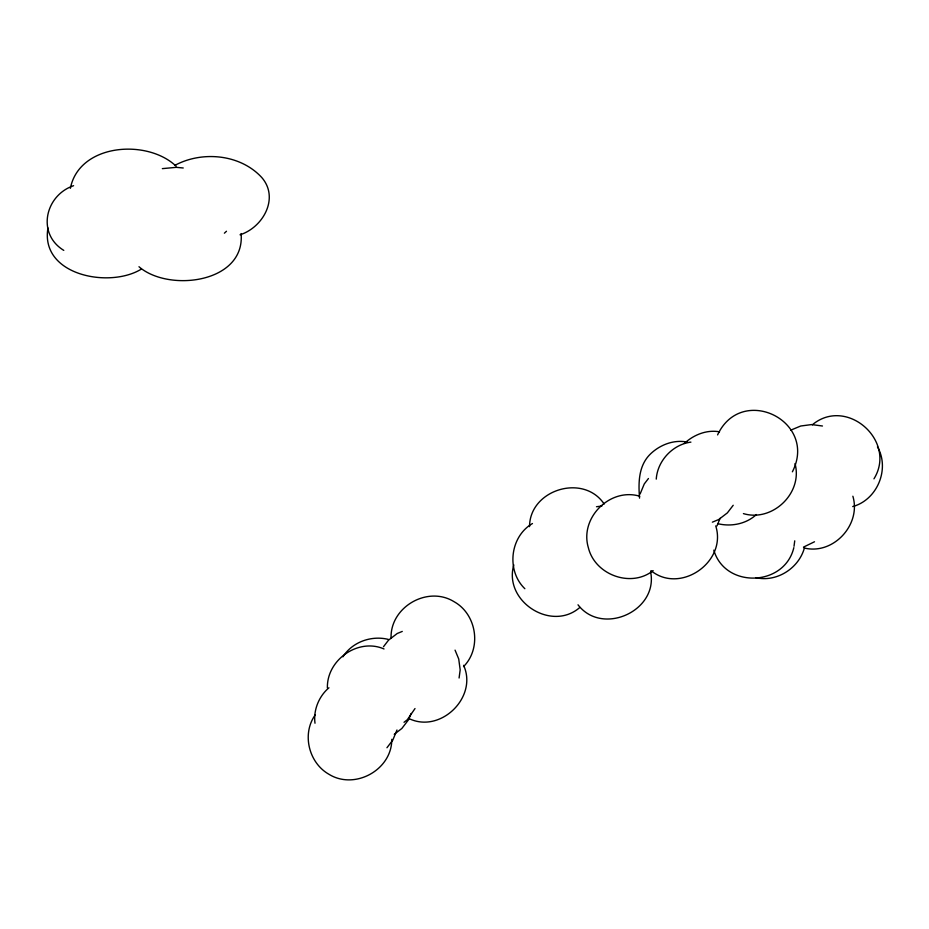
<?xml version="1.0" encoding="UTF-8"?>
<svg xmlns="http://www.w3.org/2000/svg" width="929" height="929" viewBox="0 0 929 929"><rect width="100%" height="100%" fill="white"/><g stroke="black" fill="none" stroke-linecap="round" stroke-linejoin="round"><path stroke-width="1.39" d="M327.391 687.936C326.648 659.95 358.164 637.677 384.025 648.965M391.063 638.014C390.122 606.985 427.619 585.34 454.014 601.667C476.728 614.243 481.942 648.117 463.548 666.604M391.783 739.321C392.015 769.804 354.843 790.289 329.005 774.31C308.73 762.883 301.565 733.805 315.314 714.807M459.089 678.007L460.169 669.855L458.729 658.998L455.059 650.137M513.818 564.902C503.17 601.121 551.466 632.382 579.87 607.415M529.53 526.65C529.611 489.56 583.598 473.128 604.152 504.029M639.547 498.13C638.304 482.569 638.397 465.197 650.939 453.515C660.565 444.515 674.28 439.394 687.414 442.123M656.257 479.12C657.418 460.83 672.747 444.434 690.909 442.123M794.016 546.275L794.736 540.841M47.96 227.93C39.842 275.425 109.622 288.71 141.347 269.096M70.36 188.32C79.197 143.507 147.177 138.584 176.104 166.186M396.973 730.008L392.781 740.134L386.952 747.74M411.141 713.46L408.528 719.778L401.851 728.475L394.244 734.316M415.008 708.56L407.285 719.778L404.022 722.286M640.081 494.054L644.273 483.939L648.442 478.505M717.594 434.9C741.69 383.468 818.217 421.209 792.391 471.804M716.967 525.907L720.114 518.312M793.842 547.634C784.599 586.71 725.143 588.881 713.809 550.165M804.491 547.634C799.033 568.211 776.737 582.541 755.8 577.664M873.957 478.841C897.356 440.961 846.505 396.068 812.283 424.843M342.929 656.826C352.312 641.904 371.577 635.134 388.473 639.442M383.514 646.7L388.508 640.186L397.206 633.508L402.269 631.418M733.213 505.271L727.372 512.878L718.686 519.543L712.357 522.168M224.388 233.191L226.479 231.251M532.468 523.526C509.905 536.614 506.177 570.696 524.862 588.719M328.936 687.797C318.902 696.251 313.236 710.174 315.001 723.226M684.394 443.4C693.696 434.772 706.783 429.5 719.51 431.822M653.133 570.615C631.07 588.208 594.862 574.865 588.347 547.634C579.417 517.917 610.028 487.295 639.744 496.225M756.415 514.538C746.231 523.956 731.378 526.917 718.047 523.735M814.501 541.77L803.469 547.111M73.588 185.695C45.138 195.357 36.417 233.667 63.787 250.389M174.733 165.432C201.988 150.661 240.193 154.086 261.711 177.462C279.594 197.912 263.081 227.454 240.042 234.793M790.625 430.208L800.74 426.005L811.609 424.576L822.467 426.005M852.706 506.572C877.29 499.918 890.121 468.913 877.452 446.826M596.488 506.735L601.922 506.015M162.343 168.637L176.266 167.336L183.234 167.986M743.421 513.609C772.51 522.365 803.109 492.951 795.003 463.571M804.177 547.994C833.208 555.228 861.427 524.711 852.868 496.225M408.714 718.431C440.195 734.038 478.133 697.296 463.606 665.327M650.95 570.615C680.272 594.572 727.21 561.848 715.736 525.907M138.978 266.728C168.706 292.554 245.535 282.95 241.087 233.551M578.012 604.814C602.224 636.377 658.533 610.91 650.614 571.881"/></g></svg>
